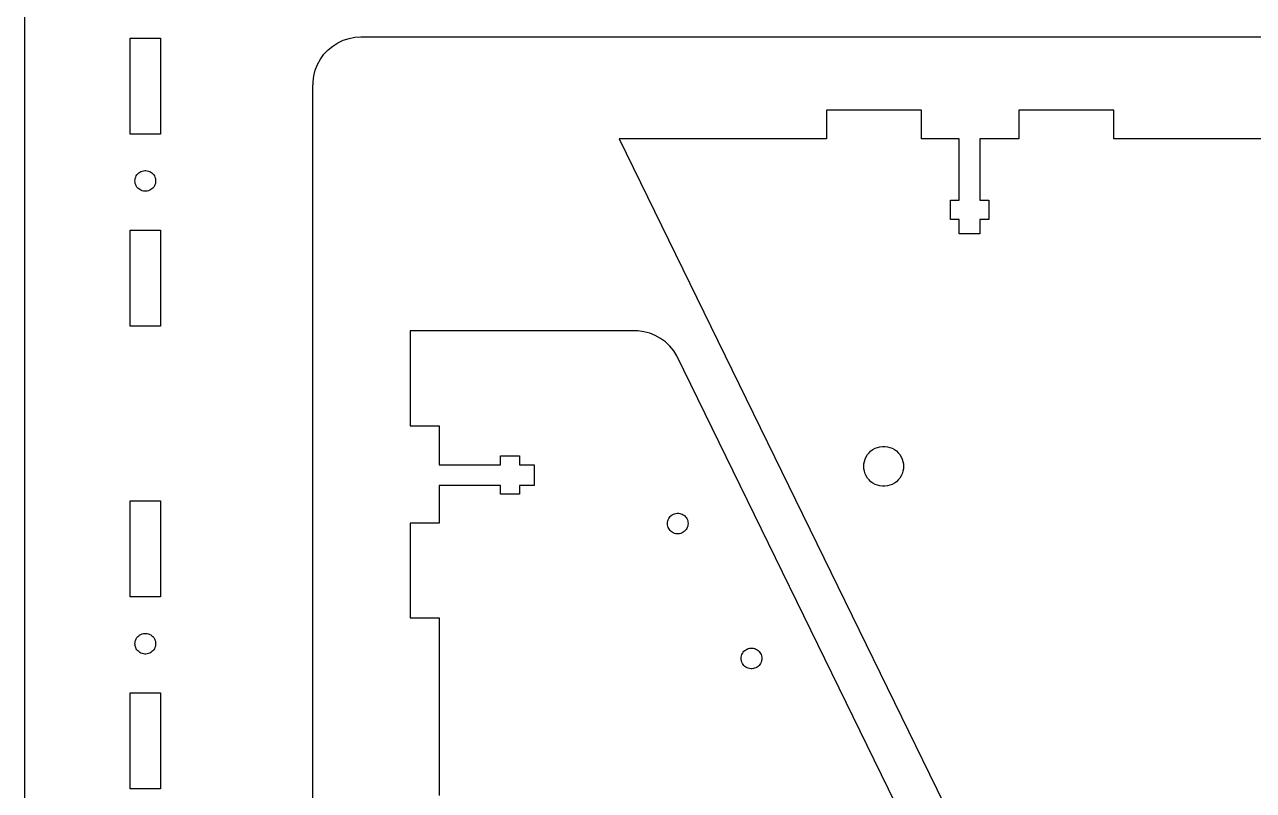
# Model space of a CAD drawing. Header units: metres. Extents: x -400 to 400, y -76 to 435.
# Drawn here: x 10 to 265.7, y 178.1 to 337.6 of the extents above; entities that cross this region are included whole.
import ezdxf

# ---------------------------------------------------------------- set-up
doc = ezdxf.new("R2010")
doc.units = ezdxf.units.M

msp = doc.modelspace()

# ---------------------------------------------------------------- linework, layer by layer
for p, q in [((10, 425), (10, 6)), ((78.7467, 334.921), (80, 335)), ((80, 335), (330, 335)), ((32, 314.75), (32, 334.75)), ((32, 334.75), (38.25, 334.75)), ((38.25, 334.75), (38.25, 314.75)), ((73.1545, 332.29), (74.1221, 333.09)), ((74.1221, 333.09), (75.1824, 333.763)), ((75.1824, 333.763), (76.3187, 334.298)), ((76.3187, 334.298), (77.5131, 334.686)), ((77.5131, 334.686), (78.7467, 334.921)), ((70.9517, 329.258), (71.5567, 330.358)), ((71.5567, 330.358), (72.2949, 331.374)), ((72.2949, 331.374), (73.1545, 332.29)), ((70.1771, 326.874), (70.4894, 328.09)), ((70.4894, 328.09), (70.9517, 329.258)), ((70, 62.25), (70, 325)), ((70, 325), (70.0197, 325)), ((70.0197, 325.628), (70.1771, 326.874)), ((70.0197, 325), (70.0197, 325.628)), ((196.625, 319.75), (176.875, 319.75)), ((176.875, 319.75), (176.875, 313.75)), ((196.625, 313.75), (196.625, 319.75)), ((236.625, 319.75), (216.875, 319.75)), ((216.875, 319.75), (216.875, 313.75)), ((236.625, 313.75), (236.625, 319.75)), ((38.25, 314.75), (32, 314.75)), ((176.875, 313.75), (133.75, 313.75)), ((133.75, 313.75), (264.261, 46.1627)), ((204.475, 313.75), (196.625, 313.75)), ((204.475, 301), (204.475, 313.75)), ((216.875, 313.75), (208.775, 313.75)), ((208.775, 313.75), (208.775, 301)), ((313.75, 313.75), (236.625, 313.75)), ((33.973, 306.815), (34.2096, 306.945)), ((34.2096, 306.945), (34.4606, 307.045)), ((34.4606, 307.045), (34.7221, 307.112)), ((34.7221, 307.112), (34.99, 307.146)), ((34.99, 307.146), (35.26, 307.146)), ((35.26, 307.146), (35.5279, 307.112)), ((35.5279, 307.112), (35.7894, 307.045)), ((35.7894, 307.045), (36.0404, 306.945)), ((36.0404, 306.945), (36.277, 306.815)), ((32.975, 305), (32.992, 305.269)), ((32.992, 304.731), (32.975, 305)), ((32.992, 305.269), (33.0426, 305.535)), ((33.0426, 304.465), (32.992, 304.731)), ((33.0426, 305.535), (33.126, 305.791)), ((33.126, 304.209), (33.0426, 304.465)), ((33.126, 305.791), (33.241, 306.036)), ((33.241, 306.036), (33.3856, 306.264)), ((33.3856, 306.264), (33.5577, 306.472)), ((33.5577, 306.472), (33.7545, 306.657)), ((33.7545, 306.657), (33.973, 306.815)), ((36.277, 306.815), (36.4955, 306.657)), ((36.4955, 306.657), (36.6923, 306.472)), ((36.6923, 306.472), (36.8644, 306.264)), ((36.8644, 306.264), (37.009, 306.036)), ((37.009, 306.036), (37.124, 305.791)), ((37.124, 305.791), (37.2074, 305.535)), ((37.2074, 304.465), (37.124, 304.209)), ((37.2074, 305.535), (37.258, 305.269)), ((37.258, 304.731), (37.2074, 304.465)), ((37.258, 305.269), (37.275, 305)), ((37.275, 305), (37.258, 304.731)), ((33.241, 303.964), (33.126, 304.209)), ((33.3856, 303.736), (33.241, 303.964)), ((33.5577, 303.528), (33.3856, 303.736)), ((33.7545, 303.343), (33.5577, 303.528)), ((33.973, 303.185), (33.7545, 303.343)), ((34.2096, 303.055), (33.973, 303.185)), ((34.4606, 302.955), (34.2096, 303.055)), ((34.7221, 302.888), (34.4606, 302.955)), ((34.99, 302.854), (34.7221, 302.888)), ((35.26, 302.854), (34.99, 302.854)), ((35.5279, 302.888), (35.26, 302.854)), ((35.7894, 302.955), (35.5279, 302.888)), ((36.0404, 303.055), (35.7894, 302.955)), ((36.277, 303.185), (36.0404, 303.055)), ((36.4955, 303.343), (36.277, 303.185)), ((36.6923, 303.528), (36.4955, 303.343)), ((36.8644, 303.736), (36.6923, 303.528)), ((37.009, 303.964), (36.8644, 303.736)), ((37.124, 304.209), (37.009, 303.964)), ((202.625, 297), (202.625, 301)), ((202.625, 301), (204.475, 301)), ((208.775, 301), (210.625, 301)), ((210.625, 301), (210.625, 297)), ((204.475, 297), (202.625, 297)), ((204.475, 294), (204.475, 297)), ((210.625, 297), (208.775, 297)), ((208.775, 297), (208.775, 294)), ((32, 274.75), (32, 294.75)), ((32, 294.75), (38.25, 294.75)), ((38.25, 294.75), (38.25, 274.75)), ((208.775, 294), (204.475, 294)), ((38.25, 274.75), (32, 274.75)), ((137.604, 273.75), (90.25, 273.75)), ((90.25, 273.75), (90.25, 254)), ((138.85, 273.593), (137.604, 273.75)), ((140.066, 273.28), (138.85, 273.593)), ((141.234, 272.818), (140.066, 273.28)), ((142.334, 272.213), (141.234, 272.818)), ((143.35, 271.475), (142.334, 272.213)), ((144.266, 270.615), (143.35, 271.475)), ((145.066, 269.648), (144.266, 270.615)), ((145.739, 268.587), (145.066, 269.648)), ((276.25, 1), (145.739, 268.587)), ((90.25, 254), (96.25, 254)), ((96.25, 254), (96.25, 245.9)), ((185.393, 248.002), (185.725, 248.403)), ((185.725, 248.403), (186.105, 248.76)), ((186.105, 248.76), (186.526, 249.066)), ((186.526, 249.066), (186.983, 249.318)), ((186.983, 249.318), (187.468, 249.509)), ((187.468, 249.509), (187.972, 249.639)), ((187.972, 249.639), (188.489, 249.704)), ((188.489, 249.704), (189.011, 249.704)), ((189.011, 249.704), (189.528, 249.639)), ((189.528, 249.639), (190.032, 249.509)), ((190.032, 249.509), (190.517, 249.318)), ((190.517, 249.318), (190.974, 249.066)), ((190.974, 249.066), (191.395, 248.76)), ((191.395, 248.76), (191.775, 248.403)), ((191.775, 248.403), (192.107, 248.002)), ((96.25, 245.9), (109, 245.9)), ((109, 245.9), (109, 247.75)), ((109, 247.75), (113, 247.75)), ((113, 247.75), (113, 245.9)), ((113, 245.9), (116, 245.9)), ((116, 245.9), (116, 241.6)), ((184.6, 245.562), (184.633, 246.083)), ((184.633, 245.042), (184.6, 245.562)), ((184.633, 246.083), (184.73, 246.595)), ((184.73, 246.595), (184.891, 247.09)), ((184.891, 247.09), (185.113, 247.562)), ((185.113, 247.562), (185.393, 248.002)), ((192.107, 248.002), (192.387, 247.562)), ((192.387, 247.562), (192.609, 247.09)), ((192.609, 247.09), (192.77, 246.595)), ((192.77, 246.595), (192.867, 246.083)), ((192.867, 246.083), (192.9, 245.562)), ((192.9, 245.562), (192.867, 245.042)), ((184.73, 244.53), (184.633, 245.042)), ((184.891, 244.035), (184.73, 244.53)), ((185.113, 243.563), (184.891, 244.035)), ((185.393, 243.123), (185.113, 243.563)), ((185.725, 242.722), (185.393, 243.123)), ((192.107, 243.123), (191.775, 242.722)), ((192.387, 243.563), (192.107, 243.123)), ((192.609, 244.035), (192.387, 243.563)), ((192.77, 244.53), (192.609, 244.035)), ((192.867, 245.042), (192.77, 244.53)), ((109, 241.6), (96.25, 241.6)), ((96.25, 241.6), (96.25, 233.75)), ((109, 239.75), (109, 241.6)), ((116, 241.6), (113, 241.6)), ((113, 241.6), (113, 239.75)), ((186.105, 242.365), (185.725, 242.722)), ((186.526, 242.059), (186.105, 242.365)), ((186.983, 241.807), (186.526, 242.059)), ((187.468, 241.616), (186.983, 241.807)), ((187.972, 241.486), (187.468, 241.616)), ((188.489, 241.421), (187.972, 241.486)), ((189.011, 241.421), (188.489, 241.421)), ((189.528, 241.486), (189.011, 241.421)), ((190.032, 241.616), (189.528, 241.486)), ((190.517, 241.807), (190.032, 241.616)), ((190.974, 242.059), (190.517, 241.807)), ((191.395, 242.365), (190.974, 242.059)), ((191.775, 242.722), (191.395, 242.365)), ((32, 218.375), (32, 238.375)), ((32, 238.375), (38.25, 238.375)), ((38.25, 238.375), (38.25, 218.375)), ((113, 239.75), (109, 239.75)), ((144.34, 235.118), (144.537, 235.302)), ((144.537, 235.302), (144.756, 235.46)), ((144.756, 235.46), (144.993, 235.59)), ((144.993, 235.59), (145.244, 235.689)), ((145.244, 235.689), (145.506, 235.755)), ((145.506, 235.755), (145.774, 235.788)), ((145.774, 235.788), (146.044, 235.788)), ((146.044, 235.788), (146.311, 235.753)), ((146.311, 235.753), (146.573, 235.685)), ((146.573, 235.685), (146.823, 235.585)), ((146.823, 235.585), (147.06, 235.455)), ((147.06, 235.455), (147.278, 235.296)), ((147.278, 235.296), (147.474, 235.11)), ((96.25, 233.75), (90.25, 233.75)), ((90.25, 233.75), (90.25, 214)), ((143.753, 233.648), (143.771, 233.917)), ((143.77, 233.378), (143.753, 233.648)), ((143.819, 233.113), (143.77, 233.378)), ((143.771, 233.917), (143.822, 234.182)), ((143.902, 232.856), (143.819, 233.113)), ((143.822, 234.182), (143.906, 234.439)), ((144.017, 232.611), (143.902, 232.856)), ((143.906, 234.439), (144.022, 234.683)), ((144.022, 234.683), (144.167, 234.91)), ((144.167, 234.91), (144.34, 235.118)), ((147.474, 235.11), (147.646, 234.902)), ((147.646, 234.902), (147.79, 234.673)), ((147.9, 232.846), (147.785, 232.602)), ((147.79, 234.673), (147.904, 234.429)), ((147.984, 233.102), (147.9, 232.846)), ((147.904, 234.429), (147.987, 234.172)), ((148.036, 233.368), (147.984, 233.102)), ((147.987, 234.172), (148.037, 233.906)), ((148.053, 233.637), (148.036, 233.368)), ((148.037, 233.906), (148.053, 233.637)), ((144.161, 232.383), (144.017, 232.611)), ((144.332, 232.174), (144.161, 232.383)), ((144.529, 231.989), (144.332, 232.174)), ((144.747, 231.83), (144.529, 231.989)), ((144.983, 231.699), (144.747, 231.83)), ((145.234, 231.599), (144.983, 231.699)), ((145.495, 231.531), (145.234, 231.599)), ((145.763, 231.497), (145.495, 231.531)), ((146.033, 231.496), (145.763, 231.497)), ((146.301, 231.529), (146.033, 231.496)), ((146.563, 231.596), (146.301, 231.529)), ((146.814, 231.695), (146.563, 231.596)), ((147.051, 231.824), (146.814, 231.695)), ((147.27, 231.982), (147.051, 231.824)), ((147.467, 232.167), (147.27, 231.982)), ((147.639, 232.374), (147.467, 232.167)), ((147.785, 232.602), (147.639, 232.374)), ((38.25, 218.375), (32, 218.375)), ((90.25, 214), (96.25, 214)), ((96.25, 214), (96.25, 177)), ((33.241, 209.661), (33.3856, 209.889)), ((33.3856, 209.889), (33.5577, 210.097)), ((33.5577, 210.097), (33.7545, 210.282)), ((33.7545, 210.282), (33.973, 210.44)), ((33.973, 210.44), (34.2096, 210.57)), ((34.2096, 210.57), (34.4606, 210.67)), ((34.4606, 210.67), (34.7221, 210.737)), ((34.7221, 210.737), (34.99, 210.771)), ((34.99, 210.771), (35.26, 210.771)), ((35.26, 210.771), (35.5279, 210.737)), ((35.5279, 210.737), (35.7894, 210.67)), ((35.7894, 210.67), (36.0404, 210.57)), ((36.0404, 210.57), (36.277, 210.44)), ((36.277, 210.44), (36.4955, 210.282)), ((36.4955, 210.282), (36.6923, 210.097)), ((36.6923, 210.097), (36.8644, 209.889)), ((36.8644, 209.889), (37.009, 209.661)), ((32.975, 208.625), (32.992, 208.894)), ((32.992, 208.356), (32.975, 208.625)), ((32.992, 208.894), (33.0426, 209.16)), ((33.0426, 208.09), (32.992, 208.356)), ((33.0426, 209.16), (33.126, 209.416)), ((33.126, 207.834), (33.0426, 208.09)), ((33.126, 209.416), (33.241, 209.661)), ((33.241, 207.589), (33.126, 207.834)), ((33.3856, 207.361), (33.241, 207.589)), ((33.5577, 207.153), (33.3856, 207.361)), ((33.7545, 206.968), (33.5577, 207.153)), ((36.6923, 207.153), (36.4955, 206.968)), ((36.8644, 207.361), (36.6923, 207.153)), ((37.009, 207.589), (36.8644, 207.361)), ((37.009, 209.661), (37.124, 209.416)), ((37.124, 207.834), (37.009, 207.589)), ((37.124, 209.416), (37.2074, 209.16)), ((37.2074, 208.09), (37.124, 207.834)), ((37.2074, 209.16), (37.258, 208.894)), ((37.258, 208.356), (37.2074, 208.09)), ((37.258, 208.894), (37.275, 208.625)), ((37.275, 208.625), (37.258, 208.356)), ((159.686, 207.038), (159.884, 207.222)), ((159.884, 207.222), (160.102, 207.381)), ((160.102, 207.381), (160.339, 207.51)), ((160.339, 207.51), (160.591, 207.609)), ((160.591, 207.609), (160.852, 207.675)), ((160.852, 207.675), (161.12, 207.709)), ((161.12, 207.709), (161.39, 207.708)), ((161.39, 207.708), (161.658, 207.673)), ((161.658, 207.673), (161.919, 207.606)), ((161.919, 207.606), (162.17, 207.506)), ((162.17, 207.506), (162.406, 207.375)), ((162.406, 207.375), (162.625, 207.216)), ((162.625, 207.216), (162.821, 207.03)), ((33.973, 206.81), (33.7545, 206.968)), ((34.2096, 206.68), (33.973, 206.81)), ((34.4606, 206.58), (34.2096, 206.68)), ((34.7221, 206.513), (34.4606, 206.58)), ((34.99, 206.479), (34.7221, 206.513)), ((35.26, 206.479), (34.99, 206.479)), ((35.5279, 206.513), (35.26, 206.479)), ((35.7894, 206.58), (35.5279, 206.513)), ((36.0404, 206.68), (35.7894, 206.58)), ((36.277, 206.81), (36.0404, 206.68)), ((36.4955, 206.968), (36.277, 206.81)), ((159.1, 205.568), (159.118, 205.837)), ((159.116, 205.298), (159.1, 205.568)), ((159.166, 205.033), (159.116, 205.298)), ((159.118, 205.837), (159.169, 206.102)), ((159.249, 204.776), (159.166, 205.033)), ((159.169, 206.102), (159.253, 206.359)), ((159.363, 204.531), (159.249, 204.776)), ((159.253, 206.359), (159.369, 206.603)), ((159.369, 206.603), (159.514, 206.831)), ((159.514, 206.831), (159.686, 207.038)), ((162.821, 207.03), (162.992, 206.822)), ((162.992, 206.822), (163.137, 206.594)), ((163.247, 204.766), (163.131, 204.522)), ((163.137, 206.594), (163.251, 206.349)), ((163.331, 205.023), (163.247, 204.766)), ((163.251, 206.349), (163.334, 206.092)), ((163.382, 205.288), (163.331, 205.023)), ((163.334, 206.092), (163.384, 205.827)), ((163.4, 205.557), (163.382, 205.288)), ((163.384, 205.827), (163.4, 205.557)), ((159.507, 204.303), (159.363, 204.531)), ((159.679, 204.095), (159.507, 204.303)), ((159.875, 203.909), (159.679, 204.095)), ((160.093, 203.75), (159.875, 203.909)), ((160.33, 203.619), (160.093, 203.75)), ((160.581, 203.519), (160.33, 203.619)), ((160.842, 203.452), (160.581, 203.519)), ((161.11, 203.417), (160.842, 203.452)), ((161.38, 203.416), (161.11, 203.417)), ((161.648, 203.45), (161.38, 203.416)), ((161.909, 203.516), (161.648, 203.45)), ((162.161, 203.615), (161.909, 203.516)), ((162.398, 203.744), (162.161, 203.615)), ((162.616, 203.903), (162.398, 203.744)), ((162.814, 204.087), (162.616, 203.903)), ((162.986, 204.294), (162.814, 204.087)), ((163.131, 204.522), (162.986, 204.294)), ((32, 178.375), (32, 198.375)), ((32, 198.375), (38.25, 198.375)), ((38.25, 198.375), (38.25, 178.375)), ((38.25, 178.375), (32, 178.375))]:
    msp.add_line(p, q)

doc.saveas('drawing.dxf')
